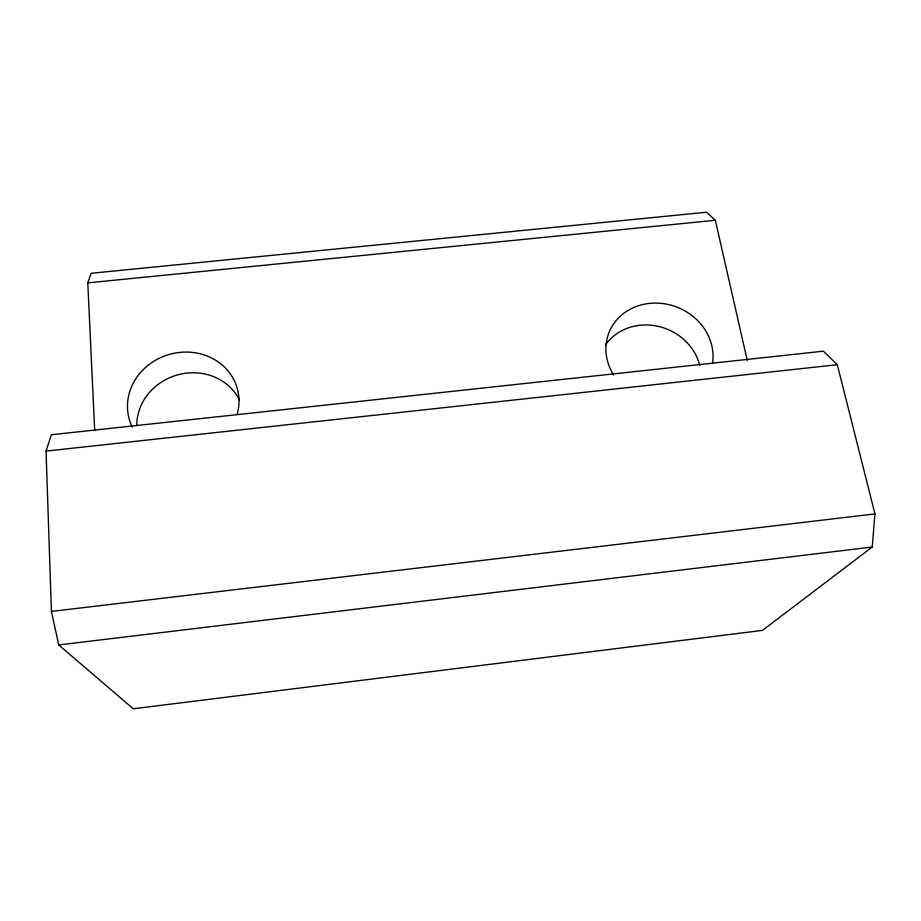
<?xml version="1.0" encoding="UTF-8"?>
<svg xmlns="http://www.w3.org/2000/svg" width="921" height="921" viewBox="0 0 921 921"><rect width="100%" height="100%" fill="white"/><g stroke="black" fill="none" stroke-linecap="round" stroke-linejoin="round"><path stroke-width="1.38" d="M872.233 547.028L874.95 513.906L837.304 364.704L823.397 351.177L51.369 434.758L46.05 451.094L51.415 611.417L58.737 644.953L133.246 708.779L762.461 630.39L872.233 547.028L58.737 644.953M94.702 430.614L87.783 282.862L91.167 273.284L706.557 212.221L715.341 220.269L747.242 360.33M51.415 611.417L874.95 513.906M46.05 451.094L837.304 364.704M87.783 282.862L715.341 220.269M136.803 425.318A54.074 49.619 -17.3 0 1 179.054 374.49A54.074 49.619 -17.3 0 1 239.356 399.829M605.511 344.915A52.347 47.282 22.2 0 1 657.824 326.276A52.347 47.282 22.2 0 1 699.776 365.499M613.616 375.008A54.304 48.744 21.8 0 1 648.914 303.458A54.304 48.744 21.8 0 1 712.474 363.473M132.302 427.148A56.158 51.254 -16.7 0 1 178.766 352.501A56.158 51.254 -16.7 0 1 237.111 414.519"/></g></svg>
